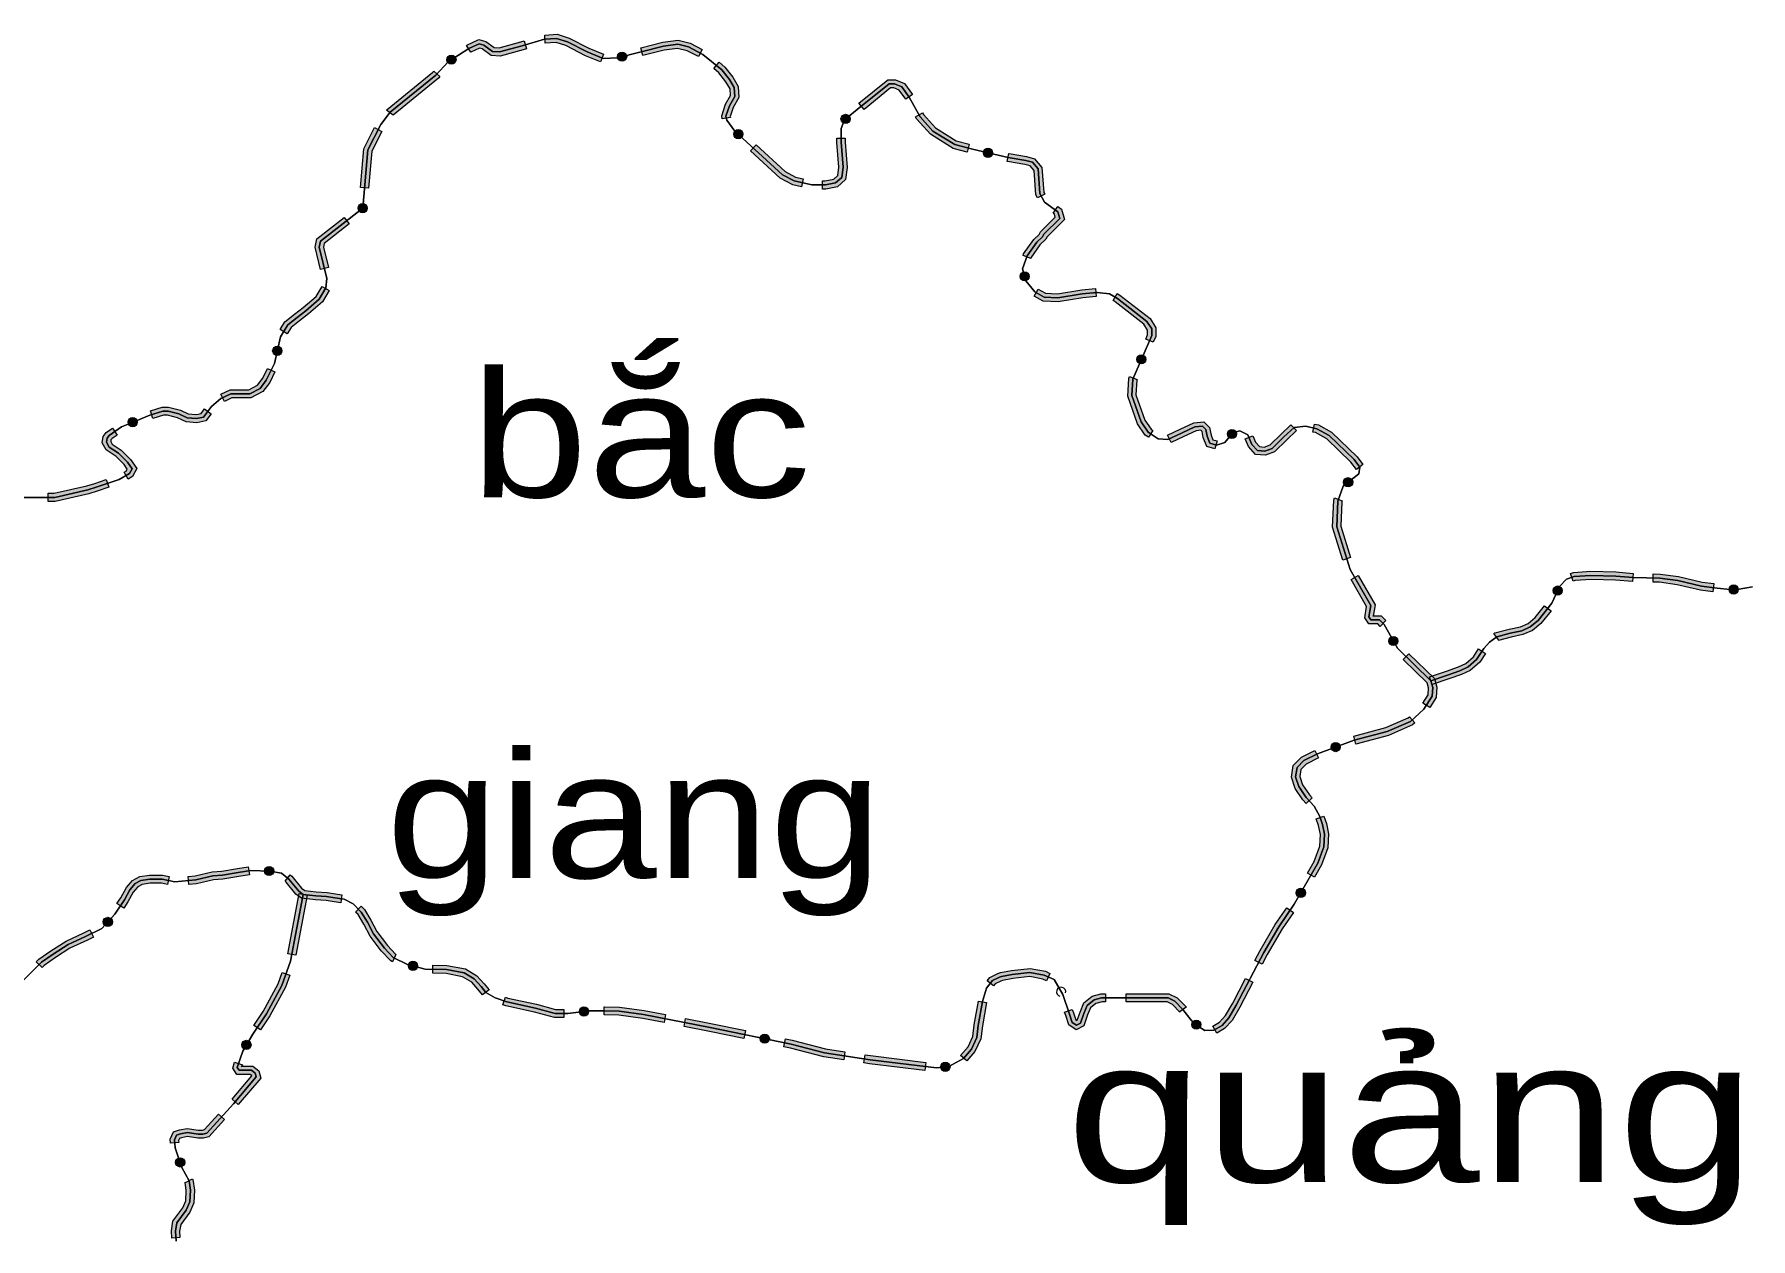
# Model space of a CAD drawing. Header units: metres. Extents: x -835890 to 1024355, y 79891 to 2211954.
# Drawn here: x -168490 to -84270, y 1892855 to 1951967 of the extents above; entities that cross this region are included whole.
import ezdxf
from ezdxf.enums import TextEntityAlignment as Align

# ---------------------------------------------------------------- set-up
doc = ezdxf.new("R2010")
doc.units = ezdxf.units.M
doc.header["$LTSCALE"] = 2200
for name, color, linetype, lineweight in [('10', 7, 'Continuous', 13), ('12', 7, 'Continuous', 13), ('13', 7, 'Continuous', 13), ('16', 7, 'Continuous', 13), ('37', 7, 'Continuous', 13)]:
    doc.layers.add(name, color=color, linetype=linetype, lineweight=lineweight)
doc.layers.add('3', color=7, linetype='Continuous')

msp = doc.modelspace()

# ---------------------------------------------------------------- hatches: boundary and pattern name
at = {"layer": '37'}
for points in [[(-147287, 1951426), (-147263, 1951441), (-146672, 1951710), (-146342, 1951617), (-145934, 1951320), (-145676, 1951302), (-144613, 1951591), (-144448, 1951641), (-144332, 1951259), (-144502, 1951207), (-145637, 1950898), (-146077, 1950930), (-146520, 1951251), (-146640, 1951285), (-147071, 1951089), (-147072, 1951088)], [(-143443, 1951933), (-142834, 1951967), (-142250, 1951785), (-141277, 1951282), (-140562, 1950992), (-140711, 1950622), (-141444, 1950918), (-142403, 1951413), (-142884, 1951564), (-143421, 1951534)], [(-138727, 1951311), (-137653, 1951579), (-136904, 1951686), (-136310, 1951538), (-135716, 1951226), (-135902, 1950872), (-136454, 1951161), (-136925, 1951279), (-137576, 1951186), (-138630, 1950923)], [(-147833, 1950840, 1), (-148212, 1950598, 1)], [(-139431, 1950929, 1), (-139867, 1950820, 1)], [(-134893, 1950593), (-134607, 1950358), (-134218, 1949864), (-133955, 1949413), (-133914, 1948873), (-134201, 1948371), (-134345, 1947937), (-134337, 1947889), (-134732, 1947823), (-134756, 1947970), (-134568, 1948535), (-134322, 1948965), (-134347, 1949291), (-134550, 1949639), (-134894, 1950077), (-135147, 1950284)], [(-151206, 1948238), (-151169, 1948285), (-148931, 1950107), (-148882, 1950161), (-148588, 1949889), (-148657, 1949815), (-150880, 1948004), (-150888, 1947994)], [(-128024, 1948594), (-126612, 1949735), (-126234, 1949735), (-125797, 1949547), (-125405, 1949013), (-125727, 1948776), (-126055, 1949223), (-126316, 1949335), (-126471, 1949335), (-127773, 1948283)], [(-128505, 1947955, 1), (-128858, 1947677, 1)], [(-124906, 1948116), (-124863, 1948037), (-124264, 1947376), (-123248, 1946741), (-122613, 1946570), (-122717, 1946184), (-123409, 1946370), (-124523, 1947066), (-125190, 1947803), (-125257, 1947923)], [(-152485, 1944442), (-152319, 1946349), (-151792, 1947386), (-151435, 1947205), (-151927, 1946237), (-152087, 1944408)], [(-133782, 1946914, 1), (-134114, 1947218, 1)], [(-133075, 1946538), (-131654, 1945239), (-131133, 1944963), (-130761, 1944877), (-130851, 1944487), (-131274, 1944585), (-131886, 1944909), (-133345, 1946243)], [(-129819, 1944774), (-129692, 1944774), (-129265, 1944860), (-129061, 1945041), (-129007, 1945445), (-129106, 1946664), (-129106, 1946875), (-128706, 1946875), (-128706, 1946680), (-128605, 1945435), (-128684, 1944840), (-129080, 1944489), (-129652, 1944374), (-129819, 1944374)], [(-121472, 1946098, 1), (-121911, 1946197, 1)], [(-120672, 1946122), (-120659, 1946119), (-119799, 1945973), (-119405, 1945860), (-119045, 1945438), (-118950, 1944204), (-118908, 1944128), (-119258, 1943934), (-119342, 1944087), (-119433, 1945278), (-119631, 1945509), (-119888, 1945582), (-120736, 1945726), (-120761, 1945732)], [(-154450, 1940429), (-154715, 1941526), (-154620, 1941933), (-153290, 1942974), (-153043, 1942659), (-154262, 1941705), (-154304, 1941527), (-154061, 1940523)], [(-152202, 1943571, 1), (-152556, 1943294, 1)], [(-118268, 1943509), (-118090, 1943382), (-117945, 1942875), (-118788, 1942035), (-118852, 1941907), (-119147, 1941630), (-119586, 1941002), (-119599, 1940966), (-119975, 1941105), (-119944, 1941189), (-119451, 1941893), (-119178, 1942149), (-119117, 1942272), (-118395, 1942992), (-118436, 1943138), (-118501, 1943184)], [(-119834, 1939870, 1), (-119954, 1940304, 1)], [(-156427, 1937476), (-156198, 1937852), (-155719, 1938224), (-155290, 1938554), (-154665, 1939093), (-154372, 1939597), (-154026, 1939395), (-154353, 1938833), (-155037, 1938243), (-155474, 1937907), (-155895, 1937581), (-156086, 1937267)], [(-119229, 1939464), (-118875, 1939262), (-118278, 1939232), (-117093, 1939429), (-116426, 1939490), (-116390, 1939092), (-117042, 1939032), (-118255, 1938830), (-118990, 1938867), (-119427, 1939117)], [(-115356, 1939241), (-115224, 1939164), (-113743, 1938015), (-113462, 1937563), (-113462, 1937138), (-113586, 1936852), (-113953, 1937011), (-113862, 1937221), (-113862, 1937449), (-114045, 1937743), (-115448, 1938832), (-115557, 1938895)], [(-156520, 1936653, 1), (-156621, 1936214, 1)], [(-114256, 1935808, 1), (-114077, 1936221, 1)], [(-159334, 1934312), (-158888, 1934520), (-157961, 1934520), (-157545, 1934742), (-157284, 1935090), (-157052, 1935573), (-156692, 1935399), (-156940, 1934882), (-157278, 1934431), (-157861, 1934120), (-158799, 1934120), (-159164, 1933950)], [(-114381, 1935017), (-114394, 1934988), (-114436, 1934271), (-113991, 1933029), (-113693, 1932584), (-113599, 1932521), (-113821, 1932188), (-113982, 1932295), (-114351, 1932848), (-114840, 1934213), (-114789, 1935082), (-114748, 1935176)], [(-163455, 1933014, 1), (-163871, 1932845, 1)], [(-162794, 1933490), (-162221, 1933671), (-161899, 1933671), (-161321, 1933527), (-160937, 1933335), (-160538, 1933307), (-160306, 1933353), (-160136, 1933580), (-159816, 1933340), (-160078, 1932991), (-160512, 1932904), (-161045, 1932942), (-161461, 1933149), (-161948, 1933271), (-162159, 1933271), (-162674, 1933109)], [(-112880, 1932290), (-112258, 1932587), (-111593, 1932902), (-111098, 1932947), (-110823, 1932671), (-110748, 1932297), (-110657, 1932070), (-110453, 1932009), (-110568, 1931626), (-110957, 1931743), (-111133, 1932182), (-111191, 1932474), (-111249, 1932531), (-111486, 1932510), (-112087, 1932225), (-112708, 1931929)], [(-164085, 1930484), (-163970, 1930549), (-163928, 1930630), (-164076, 1930846), (-164481, 1931251), (-164973, 1931567), (-165158, 1931914), (-165108, 1932227), (-164958, 1932427), (-164656, 1932631), (-164432, 1932300), (-164678, 1932133), (-164728, 1932066), (-164741, 1931983), (-164669, 1931847), (-164229, 1931564), (-163767, 1931103), (-163462, 1930657), (-163671, 1930260), (-163887, 1930136)], [(-109576, 1932521, 1), (-109869, 1932180, 1)], [(-108706, 1932263), (-108572, 1931949), (-108379, 1931732), (-108136, 1931710), (-107854, 1931813), (-107316, 1932350), (-106827, 1932807), (-106554, 1932515), (-107038, 1932062), (-107633, 1931467), (-108083, 1931304), (-108573, 1931348), (-108914, 1931731), (-109074, 1932106)], [(-105665, 1932838), (-105479, 1932798), (-104830, 1932438), (-103584, 1931228), (-103299, 1930847), (-103619, 1930607), (-103885, 1930963), (-105071, 1932114), (-105621, 1932419), (-105748, 1932446)], [(-167813, 1929441), (-167514, 1929441), (-165916, 1929807), (-165524, 1929926), (-164967, 1930113), (-164840, 1929733), (-165403, 1929545), (-165813, 1929420), (-167468, 1929041), (-167813, 1929041)], [(-104199, 1929844, 1), (-103846, 1930123, 1)], [(-104312, 1929073), (-104331, 1929021), (-104379, 1927825), (-103900, 1926281), (-104282, 1926163), (-104781, 1927772), (-104729, 1929099), (-104688, 1929210)], [(-103529, 1925407), (-102698, 1923967), (-102790, 1923414), (-102800, 1923429), (-102406, 1923429), (-102167, 1923190), (-102450, 1922908), (-102572, 1923029), (-103014, 1923029), (-103210, 1923324), (-103116, 1923891), (-103876, 1925207)], [(-93109, 1925508), (-92965, 1925558), (-92111, 1925610), (-90878, 1925577), (-90039, 1925511), (-90070, 1925112), (-90899, 1925177), (-92104, 1925210), (-92886, 1925162), (-92978, 1925130)], [(-89050, 1925485), (-88717, 1925476), (-87804, 1925348), (-86652, 1925081), (-86074, 1925006), (-86125, 1924609), (-86724, 1924687), (-87877, 1924955), (-88750, 1925077), (-89060, 1925085)], [(-93651, 1924870, 1), (-93835, 1924460, 1)], [(-84879, 1924717, 1), (-85329, 1924717, 1)], [(-96866, 1922551), (-96823, 1922584), (-96120, 1922775), (-95567, 1922889), (-95194, 1923053), (-94847, 1923339), (-94379, 1923922), (-94067, 1923671), (-94561, 1923057), (-94982, 1922709), (-95445, 1922506), (-96027, 1922386), (-96643, 1922218), (-96624, 1922233)], [(-101695, 1921991, 1), (-101915, 1922384, 1)], [(-101042, 1921563), (-99792, 1920349), (-99666, 1919931), (-99706, 1919412), (-100015, 1918923), (-100353, 1919137), (-100097, 1919542), (-100071, 1919887), (-100145, 1920134), (-101321, 1921276)], [(-100031, 1920432), (-99203, 1920706), (-98612, 1920919), (-98246, 1921086), (-97871, 1921416), (-97617, 1921803), (-97282, 1921583), (-97566, 1921151), (-98026, 1920747), (-98461, 1920548), (-99073, 1920328), (-99906, 1920052)], [(-100749, 1918174), (-100858, 1918076), (-102034, 1917558), (-103642, 1917132), (-103744, 1917519), (-102166, 1917937), (-101078, 1918417), (-101016, 1918472)], [(-104843, 1916904, 1), (-104421, 1917061, 1)], [(-105479, 1916453), (-106079, 1916153), (-106342, 1915891), (-106392, 1915536), (-106265, 1915134), (-105924, 1914637), (-105790, 1914492), (-106084, 1914221), (-106237, 1914387), (-106629, 1914956), (-106801, 1915503), (-106719, 1916079), (-106316, 1916482), (-105657, 1916810)], [(-105207, 1913590), (-105088, 1913233), (-104980, 1912730), (-105016, 1912040), (-105333, 1911197), (-105673, 1910600), (-106021, 1910798), (-105696, 1911367), (-105413, 1912122), (-105382, 1912698), (-105474, 1913127), (-105586, 1913463)], [(-157934, 1910718), (-158460, 1910635), (-159235, 1910500), (-159695, 1910468), (-160525, 1910268), (-160901, 1910232), (-160940, 1910630), (-160591, 1910664), (-159756, 1910864), (-159283, 1910898), (-158526, 1911030), (-157996, 1911113)], [(-157192, 1910908, 1), (-156742, 1910892, 1)], [(-161952, 1910238), (-162244, 1910299), (-162808, 1910299), (-163192, 1910240), (-163414, 1910123), (-163640, 1909868), (-163900, 1909381), (-164103, 1909078), (-164435, 1909299), (-164244, 1909586), (-163971, 1910098), (-163665, 1910443), (-163320, 1910625), (-162838, 1910699), (-162203, 1910699), (-161869, 1910629)], [(-153454, 1909340), (-153777, 1909386), (-154169, 1909451), (-154696, 1909484), (-155375, 1909560), (-155651, 1909771), (-156136, 1910357), (-156189, 1910400), (-155936, 1910710), (-155853, 1910642), (-155372, 1910062), (-155220, 1909945), (-154662, 1909883), (-154123, 1909849), (-153716, 1909781), (-153397, 1909736)], [(-155101, 1909716), (-155656, 1906767), (-156049, 1906842), (-155494, 1909790)], [(-106454, 1909635, 1), (-106231, 1910026, 1)], [(-165035, 1908236, 1), (-164733, 1908570, 1)], [(-150916, 1906448), (-151002, 1906489), (-151468, 1906990), (-152017, 1907710), (-152322, 1908286), (-152606, 1908760), (-152733, 1908887), (-152450, 1909170), (-152288, 1909008), (-151973, 1908483), (-151679, 1907927), (-151162, 1907248), (-150761, 1906817), (-150744, 1906809)], [(-106701, 1908864), (-107261, 1908061), (-107987, 1906806), (-108240, 1906323), (-108594, 1906508), (-108338, 1906999), (-107599, 1908276), (-107029, 1909093)], [(-165593, 1907651), (-165884, 1907505), (-166741, 1907110), (-167458, 1906653), (-168007, 1906266), (-168109, 1906164), (-168392, 1906447), (-168265, 1906574), (-167681, 1906986), (-166933, 1907462), (-166057, 1907866), (-165772, 1908009)], [(-155953, 1905782), (-156165, 1905196), (-156926, 1903791), (-157385, 1903103), (-157718, 1903325), (-157269, 1903998), (-156531, 1905360), (-156329, 1905918)], [(-150127, 1906305, 1), (-149692, 1906188, 1)], [(-146495, 1904818), (-146721, 1905109), (-147029, 1905448), (-147473, 1905714), (-148288, 1905871), (-148934, 1905881), (-148928, 1906281), (-148246, 1906270), (-147328, 1906094), (-146773, 1905760), (-146415, 1905367), (-146179, 1905063)], [(-118815, 1905513), (-118998, 1905595), (-119645, 1905718), (-120474, 1905623), (-120986, 1905527), (-121060, 1905502), (-121342, 1905361), (-121424, 1905261), (-121733, 1905514), (-121597, 1905681), (-121213, 1905873), (-121087, 1905915), (-120534, 1906018), (-119630, 1906123), (-118878, 1905979), (-118652, 1905878)], [(-108703, 1905437), (-109336, 1904226), (-109716, 1903571), (-110084, 1903166), (-110466, 1902943), (-110667, 1903289), (-110338, 1903480), (-110040, 1903808), (-109687, 1904418), (-109058, 1905622)], [(-142511, 1903706), (-142965, 1903706), (-143951, 1903978), (-145357, 1904279), (-145502, 1904330), (-145369, 1904707), (-145248, 1904665), (-143856, 1904367), (-142910, 1904106), (-142511, 1904106)], [(-141741, 1903978, 1), (-141294, 1904036, 1)], [(-137589, 1903458), (-138623, 1903658), (-139806, 1903823), (-140508, 1903839), (-140520, 1903839), (-140520, 1904239), (-140504, 1904239), (-139774, 1904222), (-138558, 1904053), (-137513, 1903851)], [(-121773, 1904451), (-121971, 1903295), (-122041, 1902668), (-122333, 1902048), (-122736, 1901578), (-123039, 1901838), (-122672, 1902267), (-122431, 1902779), (-122367, 1903351), (-122167, 1904519)], [(-115920, 1904472), (-116097, 1904472), (-116397, 1904390), (-116658, 1904181), (-116803, 1903834), (-116995, 1903297), (-117370, 1903109), (-117724, 1903344), (-117878, 1903808), (-117936, 1903975), (-117558, 1904106), (-117500, 1903937), (-117388, 1903601), (-117341, 1903570), (-117317, 1903582), (-117176, 1903978), (-116988, 1904430), (-116582, 1904754), (-116150, 1904872), (-115920, 1904872)], [(-112286, 1903985), (-112278, 1903974), (-112644, 1904341), (-112906, 1904472), (-113459, 1904472), (-114791, 1904472), (-114920, 1904472), (-114920, 1904872), (-114791, 1904872), (-113459, 1904872), (-112812, 1904872), (-112408, 1904670), (-111975, 1904237), (-111966, 1904225)], [(-133667, 1902679), (-135365, 1903027), (-136607, 1903268), (-136531, 1903660), (-135287, 1903419), (-133587, 1903071)], [(-111641, 1903503, 1), (-111293, 1903218, 1)], [(-158198, 1902173, 1), (-157966, 1902559, 1)], [(-132868, 1902719, 1), (-132427, 1902629, 1)], [(-128771, 1901631), (-129754, 1901778), (-131392, 1902212), (-131708, 1902277), (-131628, 1902669), (-131300, 1902602), (-129673, 1902170), (-128712, 1902027)], [(-124800, 1901112), (-127509, 1901443), (-127782, 1901484), (-127723, 1901880), (-127455, 1901839), (-124752, 1901509)], [(-158281, 1901387), (-158314, 1901288), (-158335, 1901319), (-157768, 1901319), (-157471, 1901095), (-157382, 1900739), (-158485, 1899449), (-158789, 1899709), (-157820, 1900842), (-157824, 1900861), (-157901, 1900919), (-158549, 1900919), (-158756, 1901230), (-158660, 1901515)], [(-124007, 1901265, 1), (-123559, 1901315, 1)], [(-159156, 1898700), (-159923, 1897849), (-160193, 1897781), (-160467, 1897781), (-160980, 1897864), (-161266, 1897812), (-161366, 1897776), (-161412, 1897676), (-161403, 1897573), (-161802, 1897540), (-161819, 1897747), (-161660, 1898096), (-161370, 1898199), (-160984, 1898270), (-160435, 1898181), (-160242, 1898181), (-160139, 1898207), (-159453, 1898968)], [(-161262, 1896386, 1), (-161409, 1896811, 1)], [(-160725, 1895795), (-160706, 1895759), (-160631, 1895237), (-160667, 1894616), (-160857, 1894163), (-161309, 1893549), (-161364, 1893219), (-161344, 1892913), (-161743, 1892887), (-161766, 1893239), (-161688, 1893709), (-161207, 1894361), (-161063, 1894708), (-161033, 1895220), (-161091, 1895632), (-161077, 1895606)]]:
    msp.add_hatch(color=256, dxfattribs=at).paths.add_polyline_path(points)

# ---------------------------------------------------------------- linework, layer by layer
at = {"layer": '10'}
for points in [[(-111727, 1903573), (-111360, 1903273), (-111060, 1903073), (-110611, 1903090), (-110211, 1903323), (-109878, 1903689), (-109512, 1904322), (-108162, 1906903), (-107430, 1908168), (-106664, 1909267), (-105514, 1911282), (-105215, 1912081), (-105181, 1912714), (-105281, 1913180), (-105414, 1913580), (-105681, 1914079), (-106081, 1914512), (-106447, 1915045), (-106597, 1915519), (-106530, 1915985), (-106197, 1916318), (-105531, 1916650), (-103732, 1917315), (-102100, 1917748), (-100968, 1918246), (-100301, 1918845), (-99902, 1919477), (-99868, 1919909), (-99968, 1920242), (-99138, 1920517), (-98537, 1920733), (-98136, 1920917), (-97718, 1921284), (-97368, 1921817), (-97084, 1922134), (-96733, 1922401), (-96073, 1922580), (-95506, 1922697), (-95088, 1922881), (-94704, 1923198), (-94019, 1924050), (-93652, 1924868), (-93310, 1925227), (-92926, 1925360), (-92107, 1925410), (-90888, 1925377), (-90036, 1925310), (-88734, 1925277), (-87840, 1925152), (-86688, 1924884), (-85920, 1924784), (-85269, 1924717), (-84935, 1924717), (-84183, 1924851)], [(-161532, 1892729), (-161565, 1893229), (-161499, 1893629), (-161032, 1894262), (-160865, 1894662), (-160832, 1895229), (-160898, 1895695), (-161249, 1896345), (-161582, 1897312), (-161615, 1897712), (-161513, 1897936), (-161318, 1898005), (-160982, 1898067), (-160451, 1897981), (-160218, 1897981), (-160031, 1898028), (-158722, 1899480), (-157601, 1900791), (-157647, 1900978), (-157834, 1901119), (-158442, 1901119), (-158535, 1901259), (-158535, 1901259), (-158265, 1902062), (-157765, 1902895), (-157098, 1903895), (-156348, 1905278), (-155914, 1906478), (-155297, 1909753), (-154679, 1909683), (-154146, 1909650), (-153746, 1909584), (-153280, 1909517), (-152847, 1909284), (-152447, 1908884), (-152147, 1908385), (-151848, 1907819), (-151315, 1907119), (-150882, 1906653), (-150182, 1906320), (-149316, 1906087), (-148267, 1906070), (-147401, 1905904), (-146901, 1905604), (-146568, 1905238), (-146335, 1904938), (-145869, 1904672), (-145302, 1904472), (-143903, 1904172), (-142937, 1903906), (-142305, 1903906), (-141272, 1904039), (-140506, 1904039), (-139790, 1904022), (-138591, 1903856), (-135326, 1903223), (-131346, 1902407), (-129714, 1901974), (-127482, 1901641), (-124218, 1901242), (-123618, 1901308), (-122902, 1901691), (-122502, 1902157), (-122236, 1902724), (-122169, 1903323), (-121969, 1904489), (-121769, 1905155), (-121470, 1905521), (-121136, 1905687), (-121037, 1905721), (-120504, 1905821), (-119638, 1905920), (-118938, 1905787), (-118455, 1905571), (-118022, 1904838), (-117689, 1903872), (-117556, 1903473), (-117356, 1903340), (-117156, 1903440), (-116989, 1903906), (-116823, 1904305), (-116490, 1904572), (-116123, 1904672), (-114791, 1904672), (-113459, 1904672), (-112859, 1904672), (-112526, 1904505), (-112126, 1904106), (-111727, 1903573)]]:
    msp.add_lwpolyline(points, dxfattribs=at)
at = {"layer": '12'}
msp.add_lwpolyline([(-169119, 1905438), (-168136, 1906420), (-167570, 1906820), (-166837, 1907286), (-165971, 1907685), (-165171, 1908085), (-164539, 1908784), (-164072, 1909484), (-163806, 1909983), (-163539, 1910283), (-163256, 1910433), (-162823, 1910499), (-162224, 1910499), (-161591, 1910366), (-160558, 1910466), (-159725, 1910666), (-159259, 1910699), (-158493, 1910832), (-157860, 1910932), (-156927, 1910899), (-156361, 1910799), (-155995, 1910499), (-155512, 1909917), (-155297, 1909753), (-155914, 1906478), (-156348, 1905278), (-157098, 1903895), (-157765, 1902895), (-158265, 1902062), (-158535, 1901259), (-158442, 1901119), (-157834, 1901119), (-157647, 1900978), (-157601, 1900791), (-158722, 1899480), (-160031, 1898028), (-160218, 1897981), (-160451, 1897981), (-160982, 1898067), (-161318, 1898005), (-161513, 1897936), (-161615, 1897712), (-161582, 1897312), (-161249, 1896345), (-160898, 1895695), (-160832, 1895229), (-160865, 1894662), (-161032, 1894262), (-161499, 1893629), (-161565, 1893229), (-161532, 1892729)], dxfattribs=at)
at = {"layer": '13'}
for points in [[(-140578, 1950783), (-141361, 1951100), (-142326, 1951599), (-142859, 1951765), (-143459, 1951732), (-144557, 1951399), (-145656, 1951100), (-146005, 1951125), (-146431, 1951434), (-146656, 1951498), (-147167, 1951265), (-148190, 1950613), (-148794, 1949961), (-151025, 1948145), (-151489, 1947539), (-152123, 1946293), (-152372, 1943438), (-154441, 1941819), (-154509, 1941527), (-154138, 1939988), (-154184, 1939522), (-154509, 1938963), (-155164, 1938399), (-155597, 1938066), (-156046, 1937716), (-156413, 1937117), (-156712, 1935818), (-157112, 1934986), (-157412, 1934587), (-157911, 1934320), (-158843, 1934320), (-159343, 1934087), (-159793, 1933704), (-160192, 1933172), (-160525, 1933105), (-160991, 1933138), (-161391, 1933338), (-161924, 1933471), (-162190, 1933471), (-162823, 1933272), (-163722, 1932905), (-164206, 1932694), (-164818, 1932280), (-164918, 1932147), (-164949, 1931949), (-164821, 1931707), (-164355, 1931407), (-163922, 1930974), (-163695, 1930643), (-163820, 1930405), (-164323, 1930118), (-165463, 1929735), (-165865, 1929613), (-167491, 1929241), (-169814, 1929241)], [(-97718, 1921284), (-98136, 1920917), (-98537, 1920733), (-99138, 1920517), (-99968, 1920242), (-101606, 1921831), (-102256, 1922996), (-102489, 1923229), (-102907, 1923229), (-103000, 1923369), (-102907, 1923929), (-103930, 1925700), (-104580, 1927799), (-104530, 1929060), (-104264, 1929793), (-103502, 1930396), (-103455, 1930722), (-103734, 1931095), (-104951, 1932276), (-105550, 1932609), (-106105, 1932727), (-106678, 1932672), (-107177, 1932206), (-107744, 1931640), (-108110, 1931507), (-108476, 1931540), (-108743, 1931840), (-108942, 1932306), (-109342, 1932506), (-109675, 1932406), (-110075, 1931940), (-110474, 1931807), (-110807, 1931907), (-110940, 1932240), (-111007, 1932572), (-111173, 1932739), (-111540, 1932706), (-112173, 1932406), (-112872, 1932073), (-113338, 1932106), (-113838, 1932439), (-114171, 1932939), (-114638, 1934242), (-114591, 1935035), (-113662, 1937180), (-113662, 1937506), (-113894, 1937879), (-115336, 1938998), (-115736, 1939231), (-116335, 1939297), (-117068, 1939231), (-118267, 1939031), (-118933, 1939064), (-119399, 1939331), (-119832, 1939863), (-119998, 1940463), (-119765, 1941095), (-119299, 1941761), (-119015, 1942028), (-118952, 1942153), (-118170, 1942933), (-118263, 1943260), (-118914, 1943726), (-119146, 1944146), (-119239, 1945358), (-119518, 1945684), (-119843, 1945778), (-120697, 1945923), (-122462, 1946322), (-123328, 1946555), (-124394, 1947221), (-125027, 1947920), (-125559, 1948886), (-125926, 1949385), (-126275, 1949535), (-126542, 1949535), (-128107, 1948270), (-128740, 1947770), (-128906, 1947338), (-128906, 1946672), (-128806, 1945440), (-128873, 1944941), (-129173, 1944674), (-129672, 1944574), (-130338, 1944574), (-131204, 1944774), (-131770, 1945074), (-134118, 1947221), (-134517, 1947754), (-134551, 1947953), (-134384, 1948453), (-134118, 1948919), (-134151, 1949352), (-134384, 1949751), (-134750, 1950217), (-135683, 1950983), (-136382, 1951349), (-136915, 1951482), (-137614, 1951383), (-139879, 1950817), (-140578, 1950783)], [(-84183, 1924851), (-84935, 1924717), (-85269, 1924717), (-85920, 1924784), (-86688, 1924884), (-87840, 1925152), (-88734, 1925277), (-90036, 1925310), (-90888, 1925377), (-92107, 1925410), (-92926, 1925360), (-93310, 1925227), (-93652, 1924868), (-94019, 1924050), (-94704, 1923198), (-95088, 1922881), (-95506, 1922697), (-96073, 1922580), (-96733, 1922401), (-97084, 1922134), (-97368, 1921817), (-97718, 1921284)]]:
    msp.add_lwpolyline(points, dxfattribs=at)
at = {"layer": '16'}
for points in [[(-169814, 1929241), (-167491, 1929241), (-165865, 1929613), (-165463, 1929735), (-164323, 1930118), (-163820, 1930405), (-163695, 1930643), (-163922, 1930974), (-164355, 1931407), (-164821, 1931707), (-164949, 1931949), (-164918, 1932147), (-164818, 1932280), (-164206, 1932694), (-163722, 1932905), (-162823, 1933272), (-162190, 1933471), (-161924, 1933471), (-161391, 1933338), (-160991, 1933138), (-160525, 1933105), (-160192, 1933172), (-159793, 1933704), (-159343, 1934087), (-158843, 1934320), (-157911, 1934320), (-157412, 1934587), (-157112, 1934986), (-156712, 1935818), (-156413, 1937117), (-156046, 1937716), (-155597, 1938066), (-155164, 1938399), (-154509, 1938963), (-154184, 1939522), (-154138, 1939988), (-154509, 1941527), (-154441, 1941819), (-152372, 1943438), (-152123, 1946293), (-151489, 1947539), (-151025, 1948145), (-148794, 1949961), (-148190, 1950613), (-147167, 1951265), (-146656, 1951498), (-146431, 1951434), (-146005, 1951125), (-145656, 1951100), (-144557, 1951399), (-143459, 1951732)], [(-143459, 1951732), (-142859, 1951765), (-142326, 1951599), (-141361, 1951100), (-140578, 1950783), (-139879, 1950817), (-137614, 1951383), (-136915, 1951482), (-136382, 1951349), (-135683, 1950983), (-134750, 1950217), (-134384, 1949751), (-134151, 1949352), (-134118, 1948919), (-134384, 1948453), (-134551, 1947953), (-134517, 1947754), (-134118, 1947221), (-131770, 1945074), (-131204, 1944774), (-130338, 1944574), (-129672, 1944574), (-129173, 1944674), (-128873, 1944941), (-128806, 1945440), (-128906, 1946672), (-128906, 1947338), (-128740, 1947770), (-128107, 1948270), (-126542, 1949535), (-126275, 1949535), (-125926, 1949385), (-125559, 1948886), (-125027, 1947920), (-124394, 1947221), (-123328, 1946555), (-122462, 1946322), (-120697, 1945923), (-119843, 1945778), (-119518, 1945684), (-119239, 1945358), (-119146, 1944146), (-118914, 1943726), (-118263, 1943260), (-118170, 1942933), (-118952, 1942153), (-119015, 1942028), (-119299, 1941761), (-119765, 1941095), (-119998, 1940463), (-119832, 1939863), (-119399, 1939331), (-118933, 1939064), (-118267, 1939031), (-117068, 1939231), (-116335, 1939297), (-115736, 1939231), (-115336, 1938998), (-113894, 1937879), (-113662, 1937506), (-113662, 1937180), (-114591, 1935035), (-114638, 1934242), (-114171, 1932939), (-113838, 1932439), (-113338, 1932106), (-112872, 1932073), (-112173, 1932406), (-111540, 1932706), (-111173, 1932739), (-111007, 1932572), (-110940, 1932240), (-110807, 1931907), (-110474, 1931807), (-110075, 1931940), (-109675, 1932406), (-109342, 1932506), (-108942, 1932306), (-108743, 1931840), (-108476, 1931540), (-108110, 1931507), (-107744, 1931640), (-107177, 1932206), (-106678, 1932672), (-106105, 1932727), (-105550, 1932609), (-104951, 1932276), (-103734, 1931095), (-103455, 1930722), (-103502, 1930396), (-104264, 1929793), (-104530, 1929060), (-104580, 1927799), (-103930, 1925700), (-102907, 1923929), (-103000, 1923369), (-102907, 1923229), (-102489, 1923229), (-102256, 1922996), (-101606, 1921831), (-99968, 1920242)], [(-99968, 1920242), (-99868, 1919909), (-99902, 1919477), (-100301, 1918845), (-100968, 1918246), (-102100, 1917748), (-103732, 1917315), (-105531, 1916650), (-106197, 1916318), (-106530, 1915985), (-106597, 1915519), (-106447, 1915045), (-106081, 1914512), (-105681, 1914079), (-105414, 1913580), (-105281, 1913180), (-105181, 1912714), (-105215, 1912081), (-105514, 1911282), (-106664, 1909267), (-107430, 1908168), (-108162, 1906903), (-109512, 1904322), (-109878, 1903689), (-110211, 1903323), (-110611, 1903090), (-111060, 1903073), (-111360, 1903273), (-111727, 1903573), (-112126, 1904106), (-112526, 1904505), (-112859, 1904672), (-113459, 1904672), (-114791, 1904672), (-116123, 1904672), (-116490, 1904572), (-116823, 1904305), (-116989, 1903906), (-117156, 1903440), (-117356, 1903340), (-117556, 1903473), (-117689, 1903872), (-118022, 1904838), (-118455, 1905571), (-118938, 1905787), (-119638, 1905920), (-120504, 1905821), (-121037, 1905721), (-121136, 1905687), (-121470, 1905521), (-121769, 1905155), (-121969, 1904489), (-122169, 1903323), (-122236, 1902724), (-122502, 1902157), (-122902, 1901691), (-123618, 1901308), (-124218, 1901242), (-127482, 1901641), (-129714, 1901974), (-131346, 1902407), (-135326, 1903223), (-138591, 1903856), (-139790, 1904022), (-140506, 1904039), (-141272, 1904039), (-142305, 1903906), (-142937, 1903906), (-143903, 1904172), (-145302, 1904472), (-145869, 1904672), (-146335, 1904938), (-146568, 1905238), (-146901, 1905604), (-147401, 1905904), (-148267, 1906070), (-149316, 1906087), (-150182, 1906320), (-150882, 1906653), (-151315, 1907119), (-151848, 1907819), (-152147, 1908385), (-152447, 1908884), (-152847, 1909284), (-153280, 1909517), (-153746, 1909584), (-154146, 1909650), (-154679, 1909683), (-155297, 1909753), (-155512, 1909917), (-155995, 1910499), (-156361, 1910799), (-156927, 1910899), (-157860, 1910932), (-158493, 1910832), (-159259, 1910699), (-159725, 1910666), (-160558, 1910466), (-161591, 1910366), (-162224, 1910499), (-162823, 1910499)], [(-162823, 1910499), (-163256, 1910433), (-163539, 1910283), (-163806, 1909983), (-164072, 1909484), (-164539, 1908784), (-165171, 1908085), (-165971, 1907685), (-166837, 1907286), (-167570, 1906820), (-168136, 1906420), (-169119, 1905438)]]:
    msp.add_lwpolyline(points, dxfattribs=at)
at = {"layer": '37'}
for points in [[(-147287, 1951426), (-147263, 1951441), (-146672, 1951710), (-146342, 1951617), (-145934, 1951320), (-145676, 1951302), (-144613, 1951591), (-144448, 1951641), (-144332, 1951259), (-144502, 1951207), (-145637, 1950898), (-146077, 1950930), (-146520, 1951251), (-146640, 1951285), (-147071, 1951089), (-147072, 1951088)], [(-143443, 1951933), (-142834, 1951967), (-142250, 1951785), (-141277, 1951282), (-140562, 1950992), (-140711, 1950622), (-141444, 1950918), (-142403, 1951413), (-142884, 1951564), (-143421, 1951534)], [(-138727, 1951311), (-137653, 1951579), (-136904, 1951686), (-136310, 1951538), (-135716, 1951226), (-135902, 1950872), (-136454, 1951161), (-136925, 1951279), (-137576, 1951186), (-138630, 1950923)], [(-134893, 1950593), (-134607, 1950358), (-134218, 1949864), (-133955, 1949413), (-133914, 1948873), (-134201, 1948371), (-134345, 1947937), (-134337, 1947889), (-134732, 1947823), (-134756, 1947970), (-134568, 1948535), (-134322, 1948965), (-134347, 1949291), (-134550, 1949639), (-134894, 1950077), (-135147, 1950284)], [(-151206, 1948238), (-151169, 1948285), (-148931, 1950107), (-148882, 1950161), (-148588, 1949889), (-148657, 1949815), (-150880, 1948004), (-150888, 1947994)], [(-128024, 1948594), (-126612, 1949735), (-126234, 1949735), (-125797, 1949547), (-125405, 1949013), (-125727, 1948776), (-126055, 1949223), (-126316, 1949335), (-126471, 1949335), (-127773, 1948283)], [(-124906, 1948116), (-124863, 1948037), (-124264, 1947376), (-123248, 1946741), (-122613, 1946570), (-122717, 1946184), (-123409, 1946370), (-124523, 1947066), (-125190, 1947803), (-125257, 1947923)], [(-152485, 1944442), (-152319, 1946349), (-151792, 1947386), (-151435, 1947205), (-151927, 1946237), (-152087, 1944408)], [(-133075, 1946538), (-131654, 1945239), (-131133, 1944963), (-130761, 1944877), (-130851, 1944487), (-131274, 1944585), (-131886, 1944909), (-133345, 1946243)], [(-129819, 1944774), (-129692, 1944774), (-129265, 1944860), (-129061, 1945041), (-129007, 1945445), (-129106, 1946664), (-129106, 1946875), (-128706, 1946875), (-128706, 1946680), (-128605, 1945435), (-128684, 1944840), (-129080, 1944489), (-129652, 1944374), (-129819, 1944374)], [(-120672, 1946122), (-120659, 1946119), (-119799, 1945973), (-119405, 1945860), (-119045, 1945438), (-118950, 1944204), (-118908, 1944128), (-119258, 1943934), (-119342, 1944087), (-119433, 1945278), (-119631, 1945509), (-119888, 1945582), (-120736, 1945726), (-120761, 1945732)], [(-154450, 1940429), (-154715, 1941526), (-154620, 1941933), (-153290, 1942974), (-153043, 1942659), (-154262, 1941705), (-154304, 1941527), (-154061, 1940523)], [(-118268, 1943509), (-118090, 1943382), (-117945, 1942875), (-118788, 1942035), (-118852, 1941907), (-119147, 1941630), (-119586, 1941002), (-119599, 1940966), (-119975, 1941105), (-119944, 1941189), (-119451, 1941893), (-119178, 1942149), (-119117, 1942272), (-118395, 1942992), (-118436, 1943138), (-118501, 1943184)], [(-156427, 1937476), (-156198, 1937852), (-155719, 1938224), (-155290, 1938554), (-154665, 1939093), (-154372, 1939597), (-154026, 1939395), (-154353, 1938833), (-155037, 1938243), (-155474, 1937907), (-155895, 1937581), (-156086, 1937267)], [(-119229, 1939464), (-118875, 1939262), (-118278, 1939232), (-117093, 1939429), (-116426, 1939490), (-116390, 1939092), (-117042, 1939032), (-118255, 1938830), (-118990, 1938867), (-119427, 1939117)], [(-115356, 1939241), (-115224, 1939164), (-113743, 1938015), (-113462, 1937563), (-113462, 1937138), (-113586, 1936852), (-113953, 1937011), (-113862, 1937221), (-113862, 1937449), (-114045, 1937743), (-115448, 1938832), (-115557, 1938895)], [(-159334, 1934312), (-158888, 1934520), (-157961, 1934520), (-157545, 1934742), (-157284, 1935090), (-157052, 1935573), (-156692, 1935399), (-156940, 1934882), (-157278, 1934431), (-157861, 1934120), (-158799, 1934120), (-159164, 1933950)], [(-114381, 1935017), (-114394, 1934988), (-114436, 1934271), (-113991, 1933029), (-113693, 1932584), (-113599, 1932521), (-113821, 1932188), (-113982, 1932295), (-114351, 1932848), (-114840, 1934213), (-114789, 1935082), (-114748, 1935176)], [(-162794, 1933490), (-162221, 1933671), (-161899, 1933671), (-161321, 1933527), (-160937, 1933335), (-160538, 1933307), (-160306, 1933353), (-160136, 1933580), (-159816, 1933340), (-160078, 1932991), (-160512, 1932904), (-161045, 1932942), (-161461, 1933149), (-161948, 1933271), (-162159, 1933271), (-162674, 1933109)], [(-112880, 1932290), (-112258, 1932587), (-111593, 1932902), (-111098, 1932947), (-110823, 1932671), (-110748, 1932297), (-110657, 1932070), (-110453, 1932009), (-110568, 1931626), (-110957, 1931743), (-111133, 1932182), (-111191, 1932474), (-111249, 1932531), (-111486, 1932510), (-112087, 1932225), (-112708, 1931929)], [(-164085, 1930484), (-163970, 1930549), (-163928, 1930630), (-164076, 1930846), (-164481, 1931251), (-164973, 1931567), (-165158, 1931914), (-165108, 1932227), (-164958, 1932427), (-164656, 1932631), (-164432, 1932300), (-164678, 1932133), (-164728, 1932066), (-164741, 1931983), (-164669, 1931847), (-164229, 1931564), (-163767, 1931103), (-163462, 1930657), (-163671, 1930260), (-163887, 1930136)], [(-108706, 1932263), (-108572, 1931949), (-108379, 1931732), (-108136, 1931710), (-107854, 1931813), (-107316, 1932350), (-106827, 1932807), (-106554, 1932515), (-107038, 1932062), (-107633, 1931467), (-108083, 1931304), (-108573, 1931348), (-108914, 1931731), (-109074, 1932106)], [(-105665, 1932838), (-105479, 1932798), (-104830, 1932438), (-103584, 1931228), (-103299, 1930847), (-103619, 1930607), (-103885, 1930963), (-105071, 1932114), (-105621, 1932419), (-105748, 1932446)], [(-167813, 1929441), (-167514, 1929441), (-165916, 1929807), (-165524, 1929926), (-164967, 1930113), (-164840, 1929733), (-165403, 1929545), (-165813, 1929420), (-167468, 1929041), (-167813, 1929041)], [(-104312, 1929073), (-104331, 1929021), (-104379, 1927825), (-103900, 1926281), (-104282, 1926163), (-104781, 1927772), (-104729, 1929099), (-104688, 1929210)], [(-103529, 1925407), (-102698, 1923967), (-102790, 1923414), (-102800, 1923429), (-102406, 1923429), (-102167, 1923190), (-102450, 1922908), (-102572, 1923029), (-103014, 1923029), (-103210, 1923324), (-103116, 1923891), (-103876, 1925207)], [(-93109, 1925508), (-92965, 1925558), (-92111, 1925610), (-90878, 1925577), (-90039, 1925511), (-90070, 1925112), (-90899, 1925177), (-92104, 1925210), (-92886, 1925162), (-92978, 1925130)], [(-89050, 1925485), (-88717, 1925476), (-87804, 1925348), (-86652, 1925081), (-86074, 1925006), (-86125, 1924609), (-86724, 1924687), (-87877, 1924955), (-88750, 1925077), (-89060, 1925085)], [(-96866, 1922551), (-96823, 1922584), (-96120, 1922775), (-95567, 1922889), (-95194, 1923053), (-94847, 1923339), (-94379, 1923922), (-94067, 1923671), (-94561, 1923057), (-94982, 1922709), (-95445, 1922506), (-96027, 1922386), (-96643, 1922218), (-96624, 1922233)], [(-101042, 1921563), (-99792, 1920349), (-99666, 1919931), (-99706, 1919412), (-100015, 1918923), (-100353, 1919137), (-100097, 1919542), (-100071, 1919887), (-100145, 1920134), (-101321, 1921276)], [(-100031, 1920432), (-99203, 1920706), (-98612, 1920919), (-98246, 1921086), (-97871, 1921416), (-97617, 1921803), (-97282, 1921583), (-97566, 1921151), (-98026, 1920747), (-98461, 1920548), (-99073, 1920328), (-99906, 1920052)], [(-100749, 1918174), (-100858, 1918076), (-102034, 1917558), (-103642, 1917132), (-103744, 1917519), (-102166, 1917937), (-101078, 1918417), (-101016, 1918472)], [(-105479, 1916453), (-106079, 1916153), (-106342, 1915891), (-106392, 1915536), (-106265, 1915134), (-105924, 1914637), (-105790, 1914492), (-106084, 1914221), (-106237, 1914387), (-106629, 1914956), (-106801, 1915503), (-106719, 1916079), (-106316, 1916482), (-105657, 1916810)], [(-105207, 1913590), (-105088, 1913233), (-104980, 1912730), (-105016, 1912040), (-105333, 1911197), (-105673, 1910600), (-106021, 1910798), (-105696, 1911367), (-105413, 1912122), (-105382, 1912698), (-105474, 1913127), (-105586, 1913463)], [(-157934, 1910718), (-158460, 1910635), (-159235, 1910500), (-159695, 1910468), (-160525, 1910268), (-160901, 1910232), (-160940, 1910630), (-160591, 1910664), (-159756, 1910864), (-159283, 1910898), (-158526, 1911030), (-157996, 1911113)], [(-161952, 1910238), (-162244, 1910299), (-162808, 1910299), (-163192, 1910240), (-163414, 1910123), (-163640, 1909868), (-163900, 1909381), (-164103, 1909078), (-164435, 1909299), (-164244, 1909586), (-163971, 1910098), (-163665, 1910443), (-163320, 1910625), (-162838, 1910699), (-162203, 1910699), (-161869, 1910629)], [(-153454, 1909340), (-153777, 1909386), (-154169, 1909451), (-154696, 1909484), (-155375, 1909560), (-155651, 1909771), (-156136, 1910357), (-156189, 1910400), (-155936, 1910710), (-155853, 1910642), (-155372, 1910062), (-155220, 1909945), (-154662, 1909883), (-154123, 1909849), (-153716, 1909781), (-153397, 1909736)], [(-155101, 1909716), (-155656, 1906767), (-156049, 1906842), (-155494, 1909790)], [(-150916, 1906448), (-151002, 1906489), (-151468, 1906990), (-152017, 1907710), (-152322, 1908286), (-152606, 1908760), (-152733, 1908887), (-152450, 1909170), (-152288, 1909008), (-151973, 1908483), (-151679, 1907927), (-151162, 1907248), (-150761, 1906817), (-150744, 1906809)], [(-106701, 1908864), (-107261, 1908061), (-107987, 1906806), (-108240, 1906323), (-108594, 1906508), (-108338, 1906999), (-107599, 1908276), (-107029, 1909093)], [(-165593, 1907651), (-165884, 1907505), (-166741, 1907110), (-167458, 1906653), (-168007, 1906266), (-168109, 1906164), (-168392, 1906447), (-168265, 1906574), (-167681, 1906986), (-166933, 1907462), (-166057, 1907866), (-165772, 1908009)], [(-155953, 1905782), (-156165, 1905196), (-156926, 1903791), (-157385, 1903103), (-157718, 1903325), (-157269, 1903998), (-156531, 1905360), (-156329, 1905918)], [(-146495, 1904818), (-146721, 1905109), (-147029, 1905448), (-147473, 1905714), (-148288, 1905871), (-148934, 1905881), (-148928, 1906281), (-148246, 1906270), (-147328, 1906094), (-146773, 1905760), (-146415, 1905367), (-146179, 1905063)], [(-118815, 1905513), (-118998, 1905595), (-119645, 1905718), (-120474, 1905623), (-120986, 1905527), (-121060, 1905502), (-121342, 1905361), (-121424, 1905261), (-121733, 1905514), (-121597, 1905681), (-121213, 1905873), (-121087, 1905915), (-120534, 1906018), (-119630, 1906123), (-118878, 1905979), (-118652, 1905878)], [(-108703, 1905437), (-109336, 1904226), (-109716, 1903571), (-110084, 1903166), (-110466, 1902943), (-110667, 1903289), (-110338, 1903480), (-110040, 1903808), (-109687, 1904418), (-109058, 1905622)], [(-142511, 1903706), (-142965, 1903706), (-143951, 1903978), (-145357, 1904279), (-145502, 1904330), (-145369, 1904707), (-145248, 1904665), (-143856, 1904367), (-142910, 1904106), (-142511, 1904106)], [(-137589, 1903458), (-138623, 1903658), (-139806, 1903823), (-140508, 1903839), (-140520, 1903839), (-140520, 1904239), (-140504, 1904239), (-139774, 1904222), (-138558, 1904053), (-137513, 1903851)], [(-121773, 1904451), (-121971, 1903295), (-122041, 1902668), (-122333, 1902048), (-122736, 1901578), (-123039, 1901838), (-122672, 1902267), (-122431, 1902779), (-122367, 1903351), (-122167, 1904519)], [(-115920, 1904472), (-116097, 1904472), (-116397, 1904390), (-116658, 1904181), (-116803, 1903834), (-116995, 1903297), (-117370, 1903109), (-117724, 1903344), (-117878, 1903808), (-117936, 1903975), (-117558, 1904106), (-117500, 1903937), (-117388, 1903601), (-117341, 1903570), (-117317, 1903582), (-117176, 1903978), (-116988, 1904430), (-116582, 1904754), (-116150, 1904872), (-115920, 1904872)], [(-112286, 1903985), (-112278, 1903974), (-112644, 1904341), (-112906, 1904472), (-113459, 1904472), (-114791, 1904472), (-114920, 1904472), (-114920, 1904872), (-114791, 1904872), (-113459, 1904872), (-112812, 1904872), (-112408, 1904670), (-111975, 1904237), (-111966, 1904225)], [(-133667, 1902679), (-135365, 1903027), (-136607, 1903268), (-136531, 1903660), (-135287, 1903419), (-133587, 1903071)], [(-128771, 1901631), (-129754, 1901778), (-131392, 1902212), (-131708, 1902277), (-131628, 1902669), (-131300, 1902602), (-129673, 1902170), (-128712, 1902027)], [(-124800, 1901112), (-127509, 1901443), (-127782, 1901484), (-127723, 1901880), (-127455, 1901839), (-124752, 1901509)], [(-158281, 1901387), (-158314, 1901288), (-158335, 1901319), (-157768, 1901319), (-157471, 1901095), (-157382, 1900739), (-158485, 1899449), (-158789, 1899709), (-157820, 1900842), (-157824, 1900861), (-157901, 1900919), (-158549, 1900919), (-158756, 1901230), (-158660, 1901515)], [(-159156, 1898700), (-159923, 1897849), (-160193, 1897781), (-160467, 1897781), (-160980, 1897864), (-161266, 1897812), (-161366, 1897776), (-161412, 1897676), (-161403, 1897573), (-161802, 1897540), (-161819, 1897747), (-161660, 1898096), (-161370, 1898199), (-160984, 1898270), (-160435, 1898181), (-160242, 1898181), (-160139, 1898207), (-159453, 1898968)], [(-160725, 1895795), (-160706, 1895759), (-160631, 1895237), (-160667, 1894616), (-160857, 1894163), (-161309, 1893549), (-161364, 1893219), (-161344, 1892913), (-161743, 1892887), (-161766, 1893239), (-161688, 1893709), (-161207, 1894361), (-161063, 1894708), (-161033, 1895220), (-161091, 1895632), (-161077, 1895606)]]:
    msp.add_lwpolyline(points, close=True, dxfattribs=at)
for centre in [(-148023, 1950719), (-139649, 1950874), (-128682, 1947816), (-133948, 1947066), (-121692, 1946148), (-152379, 1943432), (-119894, 1940087), (-156570, 1936434), (-114167, 1936014), (-163663, 1932929), (-109723, 1932351), (-104023, 1929983), (-93743, 1924665), (-85104, 1924717), (-101805, 1922188), (-104632, 1916983), (-156967, 1910900), (-106342, 1909830), (-164884, 1908403), (-149910, 1906247), (-141518, 1904007), (-111467, 1903361), (-158082, 1902366), (-132648, 1902674), (-123783, 1901290), (-161336, 1896598)]:
    msp.add_circle(centre, 225, dxfattribs=at)
msp.add_arc((-118102, 1904973), 225, 346.58068, 254.59047, dxfattribs=at)

# ---------------------------------------------------------------- texts
at = {"layer": '3'}
for s, height, width, p in [('bắc', 6200, 1.25, (-138741, 1929247)), ('giang', 6200, 1.2, (-139054, 1910555)), ('quảng ninh ', 7000, 1.3, (-86065, 1895632))]:
    msp.add_text(s, height=height, dxfattribs=dict(at, width=width)).set_placement(p, align=Align.CENTER)

doc.saveas('drawing.dxf')
